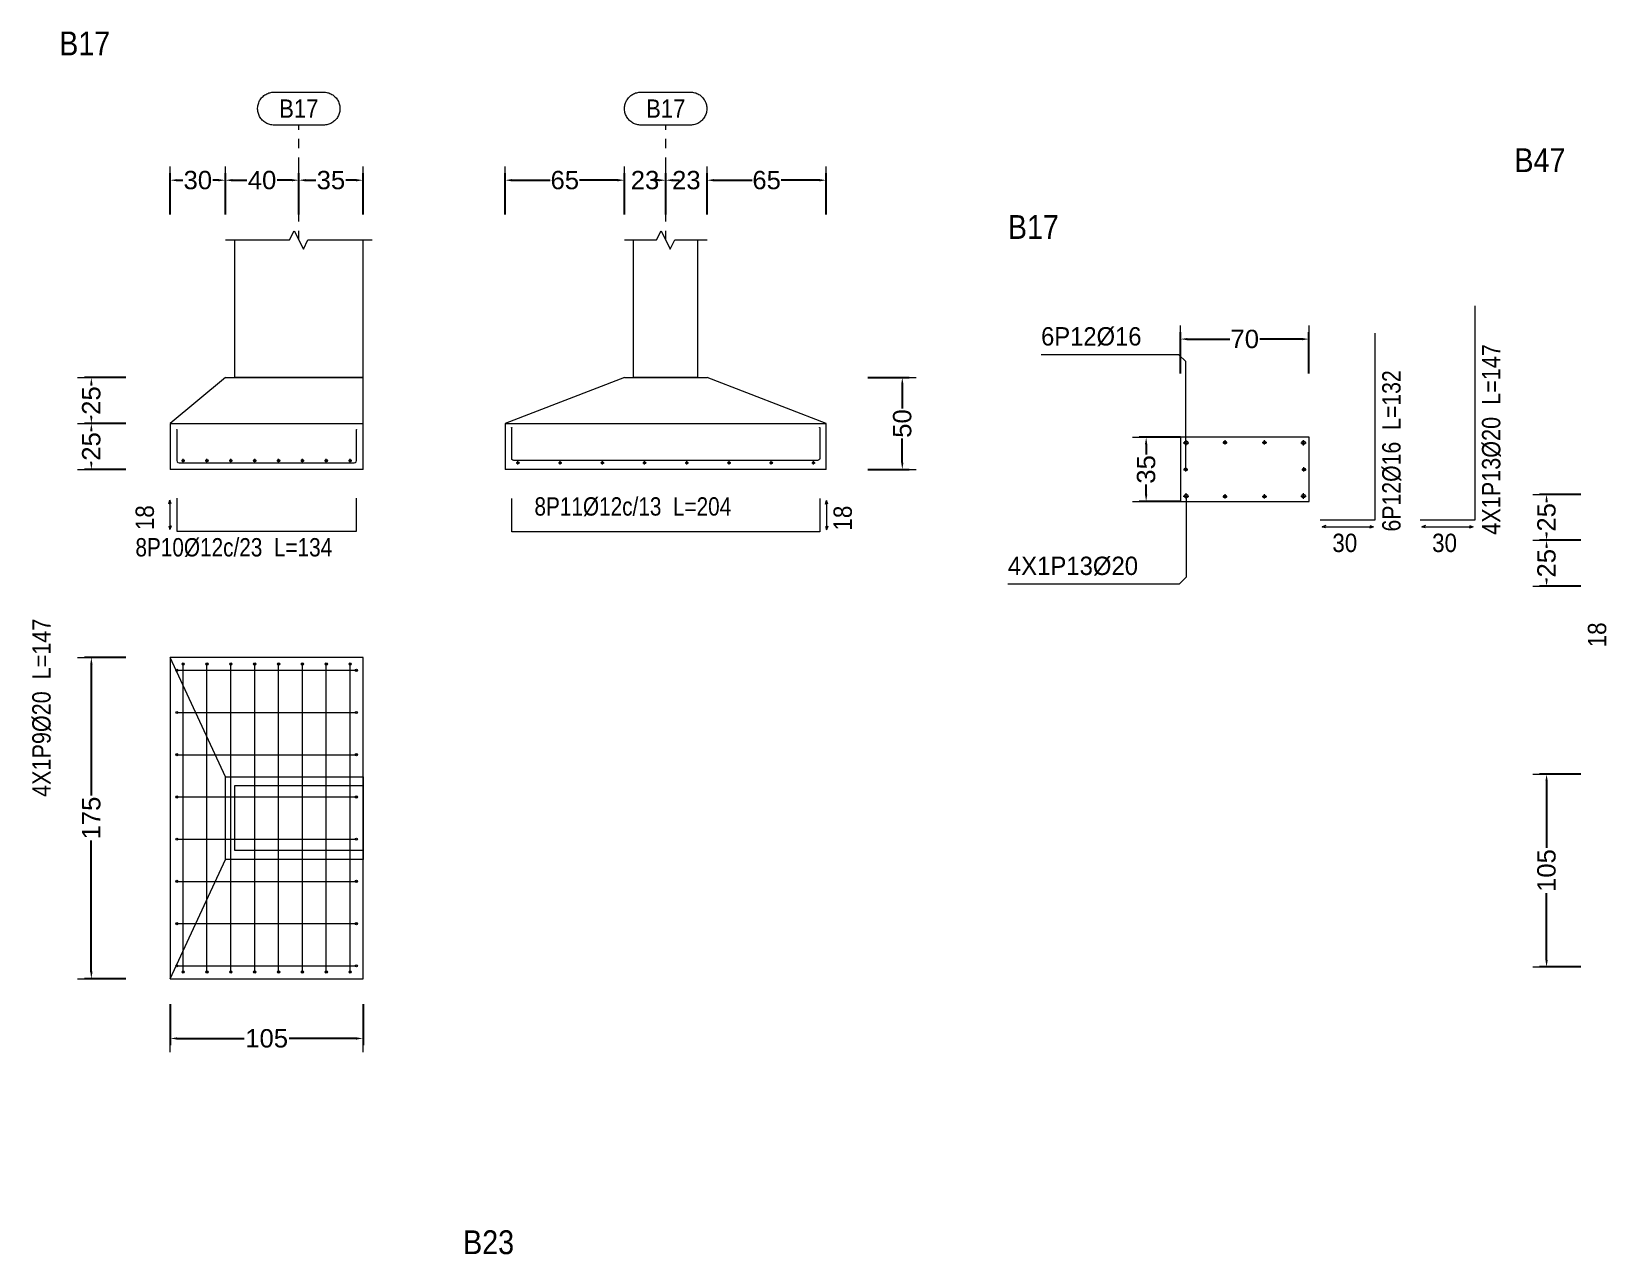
# Model space of a CAD drawing. Header units: millimetres. Extents: x 0 to 147, y 0 to 144.
# Drawn here: x 16.86 to 34.02, y 63.93 to 77.25 of the extents above; entities that cross this region are included whole.
import ezdxf
from ezdxf.enums import TextEntityAlignment as Align

# ---------------------------------------------------------------- set-up
doc = ezdxf.new("R2010")
doc.units = ezdxf.units.MM
doc.linetypes.add('CYPE_PUNTO', pattern=[0.075, 0, -0.075])
for name, color, linetype, lineweight in [('CIM_COTAS', 2, 'Continuous', 0), ('CIM_DIB_ARMADOS', 4, 'Continuous', 0), ('CIM_GEOMETRIA', 2, 'Continuous', 0), ('CIM_REFEREN', 2, 'Continuous', 0), ('CIM_TXT_ARMADOS', 3, 'Continuous', 0)]:
    doc.layers.add(name, color=color, linetype=linetype, lineweight=lineweight)
doc.styles.add('CYPETXT_0.3_romans', font='arial.ttf', dxfattribs={"height": 0.2})
doc.styles.add('CYPETXT_romans', font='arial.ttf', dxfattribs={"height": 0.2})
doc.dimstyles.new('cype_arrow', dxfattribs={"dimtxt": 0.18, "dimasz": 0.075, "dimexe": 0.075, "dimexo": 0.075, "dimgap": 0, "dimtad": 0, "dimdec": 4, "dimzin": 0, "dimdsep": 46, "dimtxsty": 'CYPETXT_0.3_romans', "dimcen": 0.09, "dimadec": 0, "dimazin": 0, "dimtfac": 1, "dimtdec": 4, "dimtofl": 0, "dimtmove": 2, "dimatfit": 3, "dimfxl": 1, "dimtolj": 1, "dimtzin": 0, "dimarcsym": 0})

# ---------------------------------------------------------------- blocks, each defined once
blk = doc.blocks.new('*D128')
at = {"layer": 'CIM_COTAS', "color": 0, "lineweight": -2, "transparency": 16777216}
for p, q in [((18.37, 75.254), (18.37, 75.704)), ((18.97, 75.254), (18.97, 75.704)), ((18.445, 75.629), (18.506, 75.629)), ((18.895, 75.629), (18.834, 75.629))]:
    blk.add_line(p, q, dxfattribs=at)
at = {"layer": 'CIM_COTAS', "color": 0, "transparency": 16777216}
for points in [[(18.445, 75.641), (18.445, 75.616), (18.37, 75.629)], [(18.895, 75.641), (18.895, 75.616), (18.97, 75.629)]]:
    blk.add_solid(points, dxfattribs=at)
at = {"layer": 'Defpoints', "color": 0, "transparency": 16777216}
for p in [(18.97, 75.629), (18.37, 75.179), (18.97, 75.179)]:
    blk.add_point(p, dxfattribs=at)
at = {"layer": 'CIM_COTAS', "color": 0, "transparency": 16777216, "insert": (18.67, 75.629), "char_height": 0.2, "attachment_point": 5, "style": 'CYPETXT_0.3_romans'}
blk.add_mtext('\\A1;30', dxfattribs=at)
blk = doc.blocks.new('*D129')
at = {"layer": 'CIM_COTAS', "color": 0, "lineweight": -2, "transparency": 16777216}
for p, q in [((18.97, 75.254), (18.97, 75.704)), ((19.77, 75.254), (19.77, 75.704)), ((19.045, 75.629), (19.205, 75.629)), ((19.695, 75.629), (19.535, 75.629))]:
    blk.add_line(p, q, dxfattribs=at)
at = {"layer": 'CIM_COTAS', "color": 0, "transparency": 16777216}
for points in [[(19.045, 75.641), (19.045, 75.616), (18.97, 75.629)], [(19.695, 75.641), (19.695, 75.616), (19.77, 75.629)]]:
    blk.add_solid(points, dxfattribs=at)
at = {"layer": 'Defpoints', "color": 0, "transparency": 16777216}
for p in [(19.77, 75.629), (18.97, 75.179), (19.77, 75.179)]:
    blk.add_point(p, dxfattribs=at)
at = {"layer": 'CIM_COTAS', "color": 0, "transparency": 16777216, "insert": (19.37, 75.629), "char_height": 0.2, "attachment_point": 5, "style": 'CYPETXT_0.3_romans'}
blk.add_mtext('\\A1;40', dxfattribs=at)
blk = doc.blocks.new('*D130')
at = {"layer": 'CIM_COTAS', "color": 0, "lineweight": -2, "transparency": 16777216}
for p, q in [((19.77, 75.254), (19.77, 75.704)), ((20.47, 75.254), (20.47, 75.704)), ((19.845, 75.629), (19.956, 75.629)), ((20.395, 75.629), (20.284, 75.629))]:
    blk.add_line(p, q, dxfattribs=at)
at = {"layer": 'CIM_COTAS', "color": 0, "transparency": 16777216}
for points in [[(19.845, 75.641), (19.845, 75.616), (19.77, 75.629)], [(20.395, 75.641), (20.395, 75.616), (20.47, 75.629)]]:
    blk.add_solid(points, dxfattribs=at)
at = {"layer": 'Defpoints', "color": 0, "transparency": 16777216}
for p in [(20.47, 75.629), (19.77, 75.179), (20.47, 75.179)]:
    blk.add_point(p, dxfattribs=at)
at = {"layer": 'CIM_COTAS', "color": 0, "transparency": 16777216, "insert": (20.12, 75.629), "char_height": 0.2, "attachment_point": 5, "style": 'CYPETXT_0.3_romans'}
blk.add_mtext('\\A1;35', dxfattribs=at)
blk = doc.blocks.new('*D131')
at = {"layer": 'CIM_COTAS', "color": 0, "lineweight": -2, "transparency": 16777216}
for p, q in [((17.886, 72.978), (17.436, 72.978)), ((17.51, 72.903), (17.51, 72.894)), ((17.886, 72.478), (17.436, 72.478)), ((17.51, 72.553), (17.51, 72.562))]:
    blk.add_line(p, q, dxfattribs=at)
at = {"layer": 'CIM_COTAS', "color": 0, "transparency": 16777216}
for points in [[(17.498, 72.903), (17.523, 72.903), (17.51, 72.978)], [(17.498, 72.553), (17.523, 72.553), (17.51, 72.478)]]:
    blk.add_solid(points, dxfattribs=at)
at = {"layer": 'Defpoints', "color": 0, "transparency": 16777216}
for p in [(17.51, 72.978), (17.96, 72.978), (17.96, 72.478)]:
    blk.add_point(p, dxfattribs=at)
at = {"layer": 'CIM_COTAS', "color": 0, "transparency": 16777216, "insert": (17.51, 72.728), "char_height": 0.2, "attachment_point": 5, "rotation": 90, "style": 'CYPETXT_0.3_romans'}
blk.add_mtext('\\A1;25', dxfattribs=at)
blk = doc.blocks.new('*D132')
at = {"layer": 'CIM_COTAS', "color": 0, "lineweight": -2, "transparency": 16777216}
for p, q in [((17.886, 73.478), (17.436, 73.478)), ((17.51, 73.403), (17.51, 73.394)), ((17.886, 72.978), (17.436, 72.978)), ((17.51, 73.053), (17.51, 73.062))]:
    blk.add_line(p, q, dxfattribs=at)
at = {"layer": 'CIM_COTAS', "color": 0, "transparency": 16777216}
for points in [[(17.498, 73.403), (17.523, 73.403), (17.51, 73.478)], [(17.498, 73.053), (17.523, 73.053), (17.51, 72.978)]]:
    blk.add_solid(points, dxfattribs=at)
at = {"layer": 'Defpoints', "color": 0, "transparency": 16777216}
for p in [(17.51, 73.478), (17.96, 73.478), (17.96, 72.978)]:
    blk.add_point(p, dxfattribs=at)
at = {"layer": 'CIM_COTAS', "color": 0, "transparency": 16777216, "insert": (17.51, 73.228), "char_height": 0.2, "attachment_point": 5, "rotation": 90, "style": 'CYPETXT_0.3_romans'}
blk.add_mtext('\\A1;25', dxfattribs=at)
blk = doc.blocks.new('*D133')
at = {"layer": 'CIM_COTAS', "color": 0, "lineweight": -2, "transparency": 16777216}
for p, q in [((22.017, 75.254), (22.017, 75.704)), ((23.317, 75.254), (23.317, 75.704)), ((22.093, 75.629), (22.508, 75.629)), ((23.242, 75.629), (22.827, 75.629))]:
    blk.add_line(p, q, dxfattribs=at)
at = {"layer": 'CIM_COTAS', "color": 0, "transparency": 16777216}
for points in [[(22.093, 75.641), (22.093, 75.616), (22.017, 75.629)], [(23.242, 75.641), (23.242, 75.616), (23.317, 75.629)]]:
    blk.add_solid(points, dxfattribs=at)
at = {"layer": 'Defpoints', "color": 0, "transparency": 16777216}
for p in [(23.317, 75.629), (22.017, 75.179), (23.317, 75.179)]:
    blk.add_point(p, dxfattribs=at)
at = {"layer": 'CIM_COTAS', "color": 0, "transparency": 16777216, "insert": (22.668, 75.629), "char_height": 0.2, "attachment_point": 5, "style": 'CYPETXT_0.3_romans'}
blk.add_mtext('\\A1;65', dxfattribs=at)
blk = doc.blocks.new('*D134')
at = {"layer": 'CIM_COTAS', "color": 0, "lineweight": -2, "transparency": 16777216}
for p, q in [((23.3175, 75.2538), (23.3175, 75.7038)), ((23.7675, 75.2538), (23.7675, 75.7038)), ((23.2425, 75.6288), (23.1675, 75.6288)), ((23.8425, 75.6288), (23.9175, 75.6288))]:
    blk.add_line(p, q, dxfattribs=at)
at = {"layer": 'CIM_COTAS', "color": 0, "transparency": 16777216}
for points in [[(23.2425, 75.6413), (23.2425, 75.6163), (23.3175, 75.6288)], [(23.8425, 75.6413), (23.8425, 75.6163), (23.7675, 75.6288)]]:
    blk.add_solid(points, dxfattribs=at)
at = {"layer": 'Defpoints', "color": 0, "transparency": 16777216}
for p in [(23.7675, 75.6288), (23.3175, 75.1788), (23.7675, 75.1788)]:
    blk.add_point(p, dxfattribs=at)
at = {"layer": 'CIM_COTAS', "color": 0, "transparency": 16777216, "insert": (23.5425, 75.6288), "char_height": 0.2, "attachment_point": 5, "style": 'CYPETXT_0.3_romans'}
blk.add_mtext('\\A1;23', dxfattribs=at)
blk = doc.blocks.new('*D135')
at = {"layer": 'CIM_COTAS', "color": 0, "lineweight": -2, "transparency": 16777216}
for p, q in [((23.7675, 75.2538), (23.7675, 75.7038)), ((24.2175, 75.2538), (24.2175, 75.7038)), ((23.6925, 75.6288), (23.6175, 75.6288)), ((24.2925, 75.6288), (24.3675, 75.6288))]:
    blk.add_line(p, q, dxfattribs=at)
at = {"layer": 'CIM_COTAS', "color": 0, "transparency": 16777216}
for points in [[(23.6925, 75.6413), (23.6925, 75.6163), (23.7675, 75.6288)], [(24.2925, 75.6413), (24.2925, 75.6163), (24.2175, 75.6288)]]:
    blk.add_solid(points, dxfattribs=at)
at = {"layer": 'Defpoints', "color": 0, "transparency": 16777216}
for p in [(24.2175, 75.6288), (23.7675, 75.1788), (24.2175, 75.1788)]:
    blk.add_point(p, dxfattribs=at)
at = {"layer": 'CIM_COTAS', "color": 0, "transparency": 16777216, "insert": (23.9925, 75.6288), "char_height": 0.2, "attachment_point": 5, "style": 'CYPETXT_0.3_romans'}
blk.add_mtext('\\A1;23', dxfattribs=at)
blk = doc.blocks.new('*D136')
at = {"layer": 'CIM_COTAS', "color": 0, "lineweight": -2, "transparency": 16777216}
for p, q in [((24.218, 75.254), (24.218, 75.704)), ((25.517, 75.254), (25.517, 75.704)), ((24.293, 75.629), (24.708, 75.629)), ((25.442, 75.629), (25.027, 75.629))]:
    blk.add_line(p, q, dxfattribs=at)
at = {"layer": 'CIM_COTAS', "color": 0, "transparency": 16777216}
for points in [[(24.293, 75.641), (24.293, 75.616), (24.218, 75.629)], [(25.442, 75.641), (25.442, 75.616), (25.517, 75.629)]]:
    blk.add_solid(points, dxfattribs=at)
at = {"layer": 'Defpoints', "color": 0, "transparency": 16777216}
for p in [(25.517, 75.629), (24.218, 75.179), (25.517, 75.179)]:
    blk.add_point(p, dxfattribs=at)
at = {"layer": 'CIM_COTAS', "color": 0, "transparency": 16777216, "insert": (24.867, 75.629), "char_height": 0.2, "attachment_point": 5, "style": 'CYPETXT_0.3_romans'}
blk.add_mtext('\\A1;65', dxfattribs=at)
blk = doc.blocks.new('*D137')
at = {"layer": 'CIM_COTAS', "color": 0, "lineweight": -2, "transparency": 16777216}
for p, q in [((25.971, 73.478), (26.421, 73.478)), ((26.345, 73.403), (26.345, 73.142)), ((26.345, 72.553), (26.345, 72.814)), ((25.971, 72.478), (26.421, 72.478))]:
    blk.add_line(p, q, dxfattribs=at)
at = {"layer": 'CIM_COTAS', "color": 0, "transparency": 16777216}
for points in [[(26.333, 73.403), (26.358, 73.403), (26.345, 73.478)], [(26.333, 72.553), (26.358, 72.553), (26.345, 72.478)]]:
    blk.add_solid(points, dxfattribs=at)
at = {"layer": 'Defpoints', "color": 0, "transparency": 16777216}
for p in [(25.895, 73.478), (26.345, 73.478), (25.895, 72.478)]:
    blk.add_point(p, dxfattribs=at)
at = {"layer": 'CIM_COTAS', "color": 0, "transparency": 16777216, "insert": (26.345, 72.978), "char_height": 0.2, "attachment_point": 5, "rotation": 90, "style": 'CYPETXT_0.3_romans'}
blk.add_mtext('\\A1;50', dxfattribs=at)
blk = doc.blocks.new('*D138')
at = {"layer": 'CIM_COTAS', "color": 0, "lineweight": -2, "transparency": 16777216}
for p, q in [((18.37, 66.654), (18.37, 66.204)), ((20.47, 66.654), (20.47, 66.204)), ((18.445, 66.279), (19.174, 66.279)), ((20.395, 66.279), (19.666, 66.279))]:
    blk.add_line(p, q, dxfattribs=at)
at = {"layer": 'CIM_COTAS', "color": 0, "transparency": 16777216}
for points in [[(18.445, 66.291), (18.445, 66.266), (18.37, 66.279)], [(20.395, 66.291), (20.395, 66.266), (20.47, 66.279)]]:
    blk.add_solid(points, dxfattribs=at)
at = {"layer": 'Defpoints', "color": 0, "transparency": 16777216}
for p in [(18.37, 66.729), (20.47, 66.729), (20.47, 66.279)]:
    blk.add_point(p, dxfattribs=at)
at = {"layer": 'CIM_COTAS', "color": 0, "transparency": 16777216, "insert": (19.42, 66.279), "char_height": 0.2, "attachment_point": 5, "style": 'CYPETXT_0.3_romans'}
blk.add_mtext('\\A1;105', dxfattribs=at)
blk = doc.blocks.new('*D139')
at = {"layer": 'CIM_COTAS', "color": 0, "lineweight": -2, "transparency": 16777216}
for p, q in [((17.886, 70.43), (17.436, 70.43)), ((17.51, 70.355), (17.51, 68.926)), ((17.51, 67.005), (17.51, 68.434)), ((17.886, 66.93), (17.436, 66.93))]:
    blk.add_line(p, q, dxfattribs=at)
at = {"layer": 'CIM_COTAS', "color": 0, "transparency": 16777216}
for points in [[(17.498, 70.355), (17.523, 70.355), (17.51, 70.43)], [(17.498, 67.005), (17.523, 67.005), (17.51, 66.93)]]:
    blk.add_solid(points, dxfattribs=at)
at = {"layer": 'Defpoints', "color": 0, "transparency": 16777216}
for p in [(17.51, 70.43), (17.96, 70.43), (17.96, 66.93)]:
    blk.add_point(p, dxfattribs=at)
at = {"layer": 'CIM_COTAS', "color": 0, "transparency": 16777216, "insert": (17.51, 68.68), "char_height": 0.2, "attachment_point": 5, "rotation": 90, "style": 'CYPETXT_0.3_romans'}
blk.add_mtext('\\A1;175', dxfattribs=at)
blk = doc.blocks.new('*D140')
at = {"layer": 'CIM_COTAS', "color": 0, "lineweight": -2, "transparency": 16777216}
for p, q in [((29.377, 73.523), (29.377, 73.973)), ((30.776, 73.523), (30.776, 73.973)), ((29.451, 73.898), (29.913, 73.898)), ((30.701, 73.898), (30.24, 73.898))]:
    blk.add_line(p, q, dxfattribs=at)
at = {"layer": 'CIM_COTAS', "color": 0, "transparency": 16777216}
for points in [[(29.451, 73.91), (29.451, 73.885), (29.377, 73.898)], [(30.701, 73.91), (30.701, 73.885), (30.776, 73.898)]]:
    blk.add_solid(points, dxfattribs=at)
at = {"layer": 'Defpoints', "color": 0, "transparency": 16777216}
for p in [(30.776, 73.898), (29.377, 73.448), (30.776, 73.448)]:
    blk.add_point(p, dxfattribs=at)
at = {"layer": 'CIM_COTAS', "color": 0, "transparency": 16777216, "insert": (30.076, 73.898), "char_height": 0.2, "attachment_point": 5, "style": 'CYPETXT_0.3_romans'}
blk.add_mtext('\\A1;70', dxfattribs=at)
blk = doc.blocks.new('*D141')
at = {"layer": 'CIM_COTAS', "color": 0, "lineweight": -2, "transparency": 16777216}
for p, q in [((29.377, 72.828), (28.927, 72.828)), ((29.002, 72.753), (29.002, 72.642)), ((29.002, 72.203), (29.002, 72.314)), ((29.377, 72.128), (28.927, 72.128))]:
    blk.add_line(p, q, dxfattribs=at)
at = {"layer": 'CIM_COTAS', "color": 0, "transparency": 16777216}
for points in [[(28.989, 72.753), (29.014, 72.753), (29.002, 72.828)], [(28.989, 72.203), (29.014, 72.203), (29.002, 72.128)]]:
    blk.add_solid(points, dxfattribs=at)
at = {"layer": 'Defpoints', "color": 0, "transparency": 16777216}
for p in [(29.002, 72.828), (29.452, 72.828), (29.452, 72.128)]:
    blk.add_point(p, dxfattribs=at)
at = {"layer": 'CIM_COTAS', "color": 0, "transparency": 16777216, "insert": (29.002, 72.478), "char_height": 0.2, "attachment_point": 5, "rotation": 90, "style": 'CYPETXT_0.3_romans'}
blk.add_mtext('\\A1;35', dxfattribs=at)
blk = doc.blocks.new('*D203')
at = {"layer": 'CIM_COTAS', "color": 0, "lineweight": -2, "transparency": 16777216}
for p, q in [((33.739, 71.706), (33.289, 71.706)), ((33.364, 71.631), (33.364, 71.622)), ((33.364, 71.281), (33.364, 71.29)), ((33.739, 71.206), (33.289, 71.206))]:
    blk.add_line(p, q, dxfattribs=at)
at = {"layer": 'CIM_COTAS', "color": 0, "transparency": 16777216}
for points in [[(33.352, 71.631), (33.377, 71.631), (33.364, 71.706)], [(33.352, 71.281), (33.377, 71.281), (33.364, 71.206)]]:
    blk.add_solid(points, dxfattribs=at)
at = {"layer": 'Defpoints', "color": 0, "transparency": 16777216}
for p in [(33.364, 71.706), (33.814, 71.706), (33.814, 71.206)]:
    blk.add_point(p, dxfattribs=at)
at = {"layer": 'CIM_COTAS', "color": 0, "transparency": 16777216, "insert": (33.364, 71.456), "char_height": 0.2, "attachment_point": 5, "rotation": 90, "style": 'CYPETXT_0.3_romans'}
blk.add_mtext('\\A1;25', dxfattribs=at)
blk = doc.blocks.new('*D204')
at = {"layer": 'CIM_COTAS', "color": 0, "lineweight": -2, "transparency": 16777216}
for p, q in [((33.739, 72.206), (33.289, 72.206)), ((33.364, 72.131), (33.364, 72.122)), ((33.364, 71.781), (33.364, 71.79)), ((33.739, 71.706), (33.289, 71.706))]:
    blk.add_line(p, q, dxfattribs=at)
at = {"layer": 'CIM_COTAS', "color": 0, "transparency": 16777216}
for points in [[(33.352, 72.131), (33.377, 72.131), (33.364, 72.206)], [(33.352, 71.781), (33.377, 71.781), (33.364, 71.706)]]:
    blk.add_solid(points, dxfattribs=at)
at = {"layer": 'Defpoints', "color": 0, "transparency": 16777216}
for p in [(33.364, 72.206), (33.814, 72.206), (33.814, 71.706)]:
    blk.add_point(p, dxfattribs=at)
at = {"layer": 'CIM_COTAS', "color": 0, "transparency": 16777216, "insert": (33.364, 71.956), "char_height": 0.2, "attachment_point": 5, "rotation": 90, "style": 'CYPETXT_0.3_romans'}
blk.add_mtext('\\A1;25', dxfattribs=at)
blk = doc.blocks.new('*D210')
at = {"layer": 'CIM_COTAS', "color": 0, "lineweight": -2, "transparency": 16777216}
for p, q in [((33.739, 69.158), (33.289, 69.158)), ((33.364, 69.083), (33.364, 68.354)), ((33.364, 67.133), (33.364, 67.862)), ((33.739, 67.058), (33.289, 67.058))]:
    blk.add_line(p, q, dxfattribs=at)
at = {"layer": 'CIM_COTAS', "color": 0, "transparency": 16777216}
for points in [[(33.352, 69.083), (33.377, 69.083), (33.364, 69.158)], [(33.352, 67.133), (33.377, 67.133), (33.364, 67.058)]]:
    blk.add_solid(points, dxfattribs=at)
at = {"layer": 'Defpoints', "color": 0, "transparency": 16777216}
for p in [(33.364, 69.158), (33.814, 69.158), (33.814, 67.058)]:
    blk.add_point(p, dxfattribs=at)
at = {"layer": 'CIM_COTAS', "color": 0, "transparency": 16777216, "insert": (33.364, 68.108), "char_height": 0.2, "attachment_point": 5, "rotation": 90, "style": 'CYPETXT_0.3_romans'}
blk.add_mtext('\\A1;105', dxfattribs=at)

msp = doc.modelspace()

# ---------------------------------------------------------------- hatches: boundary and pattern name
at = {"layer": 'CIM_DIB_ARMADOS'}
h = msp.add_hatch(color=256, dxfattribs=at)
edge = h.paths.add_edge_path(flags=0)
edge.add_arc((22.0895, 72.9338), 0.0016, 0, 360)
h = msp.add_hatch(color=256, dxfattribs=at)
edge = h.paths.add_edge_path(flags=0)
edge.add_arc((25.4455, 72.9338), 0.0016, 0, 360)
h = msp.add_hatch(color=256, dxfattribs=at)
edge = h.paths.add_edge_path(flags=0)
edge.add_arc((18.442, 72.9098), 0.0016, 0, 360)
h = msp.add_hatch(color=256, dxfattribs=at)
edge = h.paths.add_edge_path(flags=0)
edge.add_arc((20.398, 72.9098), 0.0016, 0, 360)
h = msp.add_hatch(color=256, dxfattribs=at)
edge = h.paths.add_edge_path(flags=0)
edge.add_arc((18.51, 70.3578), 0.0016, 0, 360)
h = msp.add_hatch(color=256, dxfattribs=at)
edge = h.paths.add_edge_path(flags=0)
edge.add_arc((18.77, 70.3578), 0.0016, 0, 360)
h = msp.add_hatch(color=256, dxfattribs=at)
edge = h.paths.add_edge_path(flags=0)
edge.add_arc((19.03, 70.3578), 0.0016, 0, 360)
h = msp.add_hatch(color=256, dxfattribs=at)
edge = h.paths.add_edge_path(flags=0)
edge.add_arc((19.29, 70.3578), 0.0016, 0, 360)
h = msp.add_hatch(color=256, dxfattribs=at)
edge = h.paths.add_edge_path(flags=0)
edge.add_arc((19.55, 70.3578), 0.0016, 0, 360)
h = msp.add_hatch(color=256, dxfattribs=at)
edge = h.paths.add_edge_path(flags=0)
edge.add_arc((19.81, 70.3578), 0.0016, 0, 360)
h = msp.add_hatch(color=256, dxfattribs=at)
edge = h.paths.add_edge_path(flags=0)
edge.add_arc((20.07, 70.3578), 0.0016, 0, 360)
h = msp.add_hatch(color=256, dxfattribs=at)
edge = h.paths.add_edge_path(flags=0)
edge.add_arc((20.33, 70.3578), 0.0016, 0, 360)
h = msp.add_hatch(color=256, dxfattribs=at)
edge = h.paths.add_edge_path(flags=0)
edge.add_arc((18.442, 70.2898), 0.0016, 0, 360)
h = msp.add_hatch(color=256, dxfattribs=at)
edge = h.paths.add_edge_path(flags=0)
edge.add_arc((20.398, 70.2898), 0.0016, 0, 360)
h = msp.add_hatch(color=256, dxfattribs=at)
edge = h.paths.add_edge_path(flags=0)
edge.add_arc((18.442, 69.8298), 0.0016, 0, 360)
h = msp.add_hatch(color=256, dxfattribs=at)
edge = h.paths.add_edge_path(flags=0)
edge.add_arc((20.398, 69.8298), 0.0016, 0, 360)
h = msp.add_hatch(color=256, dxfattribs=at)
edge = h.paths.add_edge_path(flags=0)
edge.add_arc((18.442, 69.3698), 0.0016, 0, 360)
h = msp.add_hatch(color=256, dxfattribs=at)
edge = h.paths.add_edge_path(flags=0)
edge.add_arc((20.398, 69.3698), 0.0016, 0, 360)
h = msp.add_hatch(color=256, dxfattribs=at)
edge = h.paths.add_edge_path(flags=0)
edge.add_arc((18.442, 68.9098), 0.0016, 0, 360)
h = msp.add_hatch(color=256, dxfattribs=at)
edge = h.paths.add_edge_path(flags=0)
edge.add_arc((20.398, 68.9098), 0.0016, 0, 360)
h = msp.add_hatch(color=256, dxfattribs=at)
edge = h.paths.add_edge_path(flags=0)
edge.add_arc((18.442, 68.4498), 0.0016, 0, 360)
h = msp.add_hatch(color=256, dxfattribs=at)
edge = h.paths.add_edge_path(flags=0)
edge.add_arc((20.398, 68.4498), 0.0016, 0, 360)
h = msp.add_hatch(color=256, dxfattribs=at)
edge = h.paths.add_edge_path(flags=0)
edge.add_arc((18.442, 67.9898), 0.0016, 0, 360)
h = msp.add_hatch(color=256, dxfattribs=at)
edge = h.paths.add_edge_path(flags=0)
edge.add_arc((20.398, 67.9898), 0.0016, 0, 360)
h = msp.add_hatch(color=256, dxfattribs=at)
edge = h.paths.add_edge_path(flags=0)
edge.add_arc((18.442, 67.5298), 0.0016, 0, 360)
h = msp.add_hatch(color=256, dxfattribs=at)
edge = h.paths.add_edge_path(flags=0)
edge.add_arc((20.398, 67.5298), 0.0016, 0, 360)
h = msp.add_hatch(color=256, dxfattribs=at)
edge = h.paths.add_edge_path(flags=0)
edge.add_arc((18.442, 67.0698), 0.0016, 0, 360)
h = msp.add_hatch(color=256, dxfattribs=at)
edge = h.paths.add_edge_path(flags=0)
edge.add_arc((18.51, 67.0018), 0.0016, 0, 360)
h = msp.add_hatch(color=256, dxfattribs=at)
edge = h.paths.add_edge_path(flags=0)
edge.add_arc((18.77, 67.0018), 0.0016, 0, 360)
h = msp.add_hatch(color=256, dxfattribs=at)
edge = h.paths.add_edge_path(flags=0)
edge.add_arc((19.03, 67.0018), 0.0016, 0, 360)
h = msp.add_hatch(color=256, dxfattribs=at)
edge = h.paths.add_edge_path(flags=0)
edge.add_arc((19.29, 67.0018), 0.0016, 0, 360)
h = msp.add_hatch(color=256, dxfattribs=at)
edge = h.paths.add_edge_path(flags=0)
edge.add_arc((19.55, 67.0018), 0.0016, 0, 360)
h = msp.add_hatch(color=256, dxfattribs=at)
edge = h.paths.add_edge_path(flags=0)
edge.add_arc((19.81, 67.0018), 0.0016, 0, 360)
h = msp.add_hatch(color=256, dxfattribs=at)
edge = h.paths.add_edge_path(flags=0)
edge.add_arc((20.07, 67.0018), 0.0016, 0, 360)
h = msp.add_hatch(color=256, dxfattribs=at)
edge = h.paths.add_edge_path(flags=0)
edge.add_arc((20.33, 67.0018), 0.0016, 0, 360)
h = msp.add_hatch(color=256, dxfattribs=at)
edge = h.paths.add_edge_path(flags=0)
edge.add_arc((20.398, 67.0698), 0.0016, 0, 360)

# ---------------------------------------------------------------- linework, layer by layer
at = {"layer": 'CIM_COTAS', "linetype": 'CYPE_PUNTO'}
for p, q in [((19.77, 74.9778), (19.77, 76.2288)), ((23.7675, 74.9778), (23.7675, 76.2288))]:
    msp.add_line(p, q, dxfattribs=at)
at = {"layer": 'CIM_COTAS'}
for p, q in [((18.37, 75.4788), (18.37, 75.7788)), ((18.97, 75.4788), (18.97, 75.7788)), ((18.97, 75.4788), (18.97, 75.7788)), ((19.77, 75.4788), (19.77, 75.7788)), ((19.77, 75.4788), (19.77, 75.7788)), ((20.47, 75.4788), (20.47, 75.7788)), ((22.0175, 75.4788), (22.0175, 75.7788)), ((23.3175, 75.4788), (23.3175, 75.7788)), ((23.3175, 75.4788), (23.3175, 75.7788)), ((23.7675, 75.4788), (23.7675, 75.7788)), ((23.7675, 75.4788), (23.7675, 75.7788)), ((24.2175, 75.4788), (24.2175, 75.7788)), ((24.2175, 75.4788), (24.2175, 75.7788)), ((25.5175, 75.4788), (25.5175, 75.7788)), ((29.3765, 73.74755), (29.3765, 74.04755)), ((30.7765, 73.74755), (30.7765, 74.04755)), ((17.3605, 73.4778), (17.6605, 73.4778)), ((26.1955, 73.4778), (26.4955, 73.4778)), ((17.3605, 72.9778), (17.6605, 72.9778)), ((17.3605, 72.9778), (17.6605, 72.9778)), ((28.85175, 72.8278), (29.15175, 72.8278)), ((17.3605, 72.4778), (17.6605, 72.4778)), ((26.1955, 72.4778), (26.4955, 72.4778)), ((28.85175, 72.1278), (29.15175, 72.1278)), ((33.2144, 72.20601), (33.5144, 72.20601)), ((33.2144, 71.70601), (33.5144, 71.70601)), ((33.2144, 71.70601), (33.5144, 71.70601)), ((33.2144, 71.20601), (33.5144, 71.20601)), ((17.3605, 70.4298), (17.6605, 70.4298)), ((33.2144, 69.15801), (33.5144, 69.15801)), ((17.3605, 66.9298), (17.6605, 66.9298)), ((33.2144, 67.05801), (33.5144, 67.05801)), ((18.37, 66.1288), (18.37, 66.4288)), ((20.47, 66.1288), (20.47, 66.4288))]:
    msp.add_line(p, q, dxfattribs=at)
for points in [[(20.0385, 76.5888), (20.05052, 76.5884), (20.06249, 76.58719), (20.07435, 76.58519), (20.08606, 76.5824), (20.09754, 76.57884), (20.10877, 76.57452), (20.11968, 76.56945), (20.13023, 76.56367), (20.14037, 76.5572), (20.15005, 76.55006), (20.15924, 76.5423), (20.16789, 76.53393), (20.17596, 76.52501), (20.18341, 76.51557), (20.19022, 76.50565), (20.19635, 76.4953), (20.20178, 76.48457), (20.20647, 76.47349), (20.21042, 76.46213), (20.2136, 76.45053), (20.21599, 76.43874), (20.2176, 76.42682), (20.2184, 76.41481), (20.2184, 76.40279), (20.2176, 76.39078), (20.21599, 76.37886), (20.2136, 76.36707), (20.21042, 76.35547), (20.20647, 76.34411), (20.20178, 76.33303), (20.19635, 76.3223), (20.19022, 76.31195), (20.18341, 76.30203), (20.17596, 76.29259), (20.16789, 76.28367), (20.15924, 76.2753), (20.15005, 76.26754), (20.14037, 76.2604), (20.13023, 76.25393), (20.11968, 76.24815), (20.10877, 76.24308), (20.09754, 76.23876), (20.08606, 76.2352), (20.07435, 76.23241), (20.06249, 76.23041), (20.05052, 76.2292), (20.0385, 76.2288), (19.5015, 76.2288), (19.48948, 76.2292), (19.47751, 76.23041), (19.46565, 76.23241), (19.45394, 76.2352), (19.44246, 76.23876), (19.43123, 76.24308), (19.42032, 76.24815), (19.40977, 76.25393), (19.39963, 76.2604), (19.38995, 76.26754), (19.38076, 76.2753), (19.37211, 76.28367), (19.36404, 76.29259), (19.35659, 76.30203), (19.34978, 76.31195), (19.34365, 76.3223), (19.33822, 76.33303), (19.33353, 76.34411), (19.32958, 76.35547), (19.3264, 76.36707), (19.32401, 76.37886), (19.3224, 76.39078), (19.3216, 76.40279), (19.3216, 76.41481), (19.3224, 76.42682), (19.32401, 76.43874), (19.3264, 76.45053), (19.32958, 76.46213), (19.33353, 76.47349), (19.33822, 76.48457), (19.34365, 76.4953), (19.34978, 76.50565), (19.35659, 76.51557), (19.36404, 76.52501), (19.37211, 76.53393), (19.38076, 76.5423), (19.38995, 76.55006), (19.39963, 76.5572), (19.40977, 76.56367), (19.42032, 76.56945), (19.43123, 76.57452), (19.44246, 76.57884), (19.45394, 76.5824), (19.46565, 76.58519), (19.47751, 76.58719), (19.48948, 76.5884), (19.5015, 76.5888), (20.0385, 76.5888)], [(24.036, 76.5888), (24.04802, 76.5884), (24.05999, 76.58719), (24.07185, 76.58519), (24.08356, 76.5824), (24.09504, 76.57884), (24.10627, 76.57452), (24.11718, 76.56945), (24.12773, 76.56367), (24.13787, 76.5572), (24.14755, 76.55006), (24.15674, 76.5423), (24.16539, 76.53393), (24.17346, 76.52501), (24.18091, 76.51557), (24.18772, 76.50565), (24.19385, 76.4953), (24.19928, 76.48457), (24.20397, 76.47349), (24.20792, 76.46213), (24.2111, 76.45053), (24.21349, 76.43874), (24.2151, 76.42682), (24.2159, 76.41481), (24.2159, 76.40279), (24.2151, 76.39078), (24.21349, 76.37886), (24.2111, 76.36707), (24.20792, 76.35547), (24.20397, 76.34411), (24.19928, 76.33303), (24.19385, 76.3223), (24.18772, 76.31195), (24.18091, 76.30203), (24.17346, 76.29259), (24.16539, 76.28367), (24.15674, 76.2753), (24.14755, 76.26754), (24.13787, 76.2604), (24.12773, 76.25393), (24.11718, 76.24815), (24.10627, 76.24308), (24.09504, 76.23876), (24.08356, 76.2352), (24.07185, 76.23241), (24.05999, 76.23041), (24.04802, 76.2292), (24.036, 76.2288), (23.499, 76.2288), (23.48698, 76.2292), (23.47501, 76.23041), (23.46315, 76.23241), (23.45144, 76.2352), (23.43996, 76.23876), (23.42873, 76.24308), (23.41782, 76.24815), (23.40727, 76.25393), (23.39713, 76.2604), (23.38745, 76.26754), (23.37826, 76.2753), (23.36961, 76.28367), (23.36154, 76.29259), (23.35409, 76.30203), (23.34728, 76.31195), (23.34115, 76.3223), (23.33572, 76.33303), (23.33103, 76.34411), (23.32708, 76.35547), (23.3239, 76.36707), (23.32151, 76.37886), (23.3199, 76.39078), (23.3191, 76.40279), (23.3191, 76.41481), (23.3199, 76.42682), (23.32151, 76.43874), (23.3239, 76.45053), (23.32708, 76.46213), (23.33103, 76.47349), (23.33572, 76.48457), (23.34115, 76.4953), (23.34728, 76.50565), (23.35409, 76.51557), (23.36154, 76.52501), (23.36961, 76.53393), (23.37826, 76.5423), (23.38745, 76.55006), (23.39713, 76.5572), (23.40727, 76.56367), (23.41782, 76.56945), (23.42873, 76.57452), (23.43996, 76.57884), (23.45144, 76.5824), (23.46315, 76.58519), (23.47501, 76.58719), (23.48698, 76.5884), (23.499, 76.5888), (24.036, 76.5888)]]:
    msp.add_lwpolyline(points, close=True, dxfattribs=at)
at = {"layer": 'CIM_DIB_ARMADOS'}
for p, q in [((29.4065, 72.7678), (29.4665, 72.7678)), ((29.4065, 72.7678), (29.4665, 72.7678)), ((29.4365, 72.7378), (29.4365, 72.7978)), ((29.4365, 72.7378), (29.4365, 72.7978)), ((29.83783, 72.7718), (29.88583, 72.7718)), ((29.83783, 72.7718), (29.88583, 72.7718)), ((29.86183, 72.7478), (29.86183, 72.7958)), ((29.86183, 72.7478), (29.86183, 72.7958)), ((30.26717, 72.7718), (30.31517, 72.7718)), ((30.26717, 72.7718), (30.31517, 72.7718)), ((30.29117, 72.7478), (30.29117, 72.7958)), ((30.29117, 72.7478), (30.29117, 72.7958)), ((30.6865, 72.7678), (30.7465, 72.7678)), ((30.6865, 72.7678), (30.7465, 72.7678)), ((30.7165, 72.7378), (30.7165, 72.7978)), ((30.7165, 72.7378), (30.7165, 72.7978)), ((18.51, 72.5558), (18.51, 72.5918)), ((18.77, 72.5558), (18.77, 72.5918)), ((19.03, 72.5558), (19.03, 72.5918)), ((19.29, 72.5558), (19.29, 72.5918)), ((19.55, 72.5558), (19.55, 72.5918)), ((19.81, 72.5558), (19.81, 72.5918)), ((20.07, 72.5558), (20.07, 72.5918)), ((20.33, 72.5558), (20.33, 72.5918)), ((18.492, 72.5738), (18.528, 72.5738)), ((18.752, 72.5738), (18.788, 72.5738)), ((19.012, 72.5738), (19.048, 72.5738)), ((19.272, 72.5738), (19.308, 72.5738)), ((19.532, 72.5738), (19.568, 72.5738)), ((19.792, 72.5738), (19.828, 72.5738)), ((20.052, 72.5738), (20.088, 72.5738)), ((20.312, 72.5738), (20.348, 72.5738)), ((22.1395, 72.5498), (22.1755, 72.5498)), ((22.1575, 72.5318), (22.1575, 72.5678)), ((22.5995, 72.5498), (22.6355, 72.5498)), ((22.6175, 72.5318), (22.6175, 72.5678)), ((23.0595, 72.5498), (23.0955, 72.5498)), ((23.0775, 72.5318), (23.0775, 72.5678)), ((23.5195, 72.5498), (23.5555, 72.5498)), ((23.5375, 72.5318), (23.5375, 72.5678)), ((23.9795, 72.5498), (24.0155, 72.5498)), ((23.9975, 72.5318), (23.9975, 72.5678)), ((24.4395, 72.5498), (24.4755, 72.5498)), ((24.4575, 72.5318), (24.4575, 72.5678)), ((24.8995, 72.5498), (24.9355, 72.5498)), ((24.9175, 72.5318), (24.9175, 72.5678)), ((25.3595, 72.5498), (25.3955, 72.5498)), ((25.3775, 72.5318), (25.3775, 72.5678)), ((29.4085, 72.4778), (29.4565, 72.4778)), ((29.4085, 72.4778), (29.4565, 72.4778)), ((29.4325, 72.4538), (29.4325, 72.5018)), ((29.4325, 72.4538), (29.4325, 72.5018)), ((30.6965, 72.4778), (30.7445, 72.4778)), ((30.6965, 72.4778), (30.7445, 72.4778)), ((30.7205, 72.4538), (30.7205, 72.5018)), ((30.7205, 72.4538), (30.7205, 72.5018)), ((29.4065, 72.1878), (29.4665, 72.1878)), ((29.4065, 72.1878), (29.4665, 72.1878)), ((29.4365, 72.1578), (29.4365, 72.2178)), ((29.4365, 72.1578), (29.4365, 72.2178)), ((29.83783, 72.1838), (29.88583, 72.1838)), ((29.83783, 72.1838), (29.88583, 72.1838)), ((29.86183, 72.1598), (29.86183, 72.2078)), ((29.86183, 72.1598), (29.86183, 72.2078)), ((30.26717, 72.1838), (30.31517, 72.1838)), ((30.26717, 72.1838), (30.31517, 72.1838)), ((30.29117, 72.1598), (30.29117, 72.2078)), ((30.29117, 72.1598), (30.29117, 72.2078)), ((30.6865, 72.1878), (30.7465, 72.1878)), ((30.6865, 72.1878), (30.7465, 72.1878)), ((30.7165, 72.1578), (30.7165, 72.2178)), ((30.7165, 72.1578), (30.7165, 72.2178))]:
    msp.add_line(p, q, dxfattribs=at)
for points in [[(31.9855, 71.9278), (32.5855, 71.9278), (32.5855, 74.2598)], [(30.8985, 71.9278), (31.4985, 71.9278), (31.4985, 73.9638)], [(25.4455, 72.9338), (25.4455, 72.5978), (25.44228, 72.5858), (25.4335, 72.57702), (25.4215, 72.5738), (22.1135, 72.5738), (22.1015, 72.57702), (22.09272, 72.5858), (22.0895, 72.5978), (22.0895, 72.9338)], [(18.442, 72.9098), (18.442, 72.5738), (18.44522, 72.5618), (18.454, 72.55302), (18.466, 72.5498), (20.374, 72.5498), (20.386, 72.55302), (20.39478, 72.5618), (20.398, 72.5738), (20.398, 72.9098)], [(18.442, 72.1648), (18.442, 71.8048), (20.398, 71.8048), (20.398, 72.1648)], [(25.4455, 72.1598), (25.4455, 71.7998), (22.0895, 71.7998), (22.0895, 72.1598)], [(18.51, 67.0018), (18.51, 67.00502), (18.51, 67.0138), (18.51, 67.0258), (18.51, 70.3338), (18.51, 70.3458), (18.51, 70.35458), (18.51, 70.3578)], [(18.77, 67.0018), (18.77, 67.00502), (18.77, 67.0138), (18.77, 67.0258), (18.77, 70.3338), (18.77, 70.3458), (18.77, 70.35458), (18.77, 70.3578)], [(19.03, 67.0018), (19.03, 67.00502), (19.03, 67.0138), (19.03, 67.0258), (19.03, 70.3338), (19.03, 70.3458), (19.03, 70.35458), (19.03, 70.3578)], [(19.29, 67.0018), (19.29, 67.00502), (19.29, 67.0138), (19.29, 67.0258), (19.29, 70.3338), (19.29, 70.3458), (19.29, 70.35458), (19.29, 70.3578)], [(19.55, 67.0018), (19.55, 67.00502), (19.55, 67.0138), (19.55, 67.0258), (19.55, 70.3338), (19.55, 70.3458), (19.55, 70.35458), (19.55, 70.3578)], [(19.81, 67.0018), (19.81, 67.00502), (19.81, 67.0138), (19.81, 67.0258), (19.81, 70.3338), (19.81, 70.3458), (19.81, 70.35458), (19.81, 70.3578)], [(20.07, 67.0018), (20.07, 67.00502), (20.07, 67.0138), (20.07, 67.0258), (20.07, 70.3338), (20.07, 70.3458), (20.07, 70.35458), (20.07, 70.3578)], [(20.33, 67.0018), (20.33, 67.00502), (20.33, 67.0138), (20.33, 67.0258), (20.33, 70.3338), (20.33, 70.3458), (20.33, 70.35458), (20.33, 70.3578)], [(18.442, 70.2898), (18.44522, 70.2898), (18.454, 70.2898), (18.466, 70.2898), (20.374, 70.2898), (20.386, 70.2898), (20.39478, 70.2898), (20.398, 70.2898)], [(18.442, 69.8298), (18.44522, 69.8298), (18.454, 69.8298), (18.466, 69.8298), (20.374, 69.8298), (20.386, 69.8298), (20.39478, 69.8298), (20.398, 69.8298)], [(18.442, 69.3698), (18.44522, 69.3698), (18.454, 69.3698), (18.466, 69.3698), (20.374, 69.3698), (20.386, 69.3698), (20.39478, 69.3698), (20.398, 69.3698)], [(18.442, 68.9098), (18.44522, 68.9098), (18.454, 68.9098), (18.466, 68.9098), (20.374, 68.9098), (20.386, 68.9098), (20.39478, 68.9098), (20.398, 68.9098)], [(18.442, 68.4498), (18.44522, 68.4498), (18.454, 68.4498), (18.466, 68.4498), (20.374, 68.4498), (20.386, 68.4498), (20.39478, 68.4498), (20.398, 68.4498)], [(18.442, 67.9898), (18.44522, 67.9898), (18.454, 67.9898), (18.466, 67.9898), (20.374, 67.9898), (20.386, 67.9898), (20.39478, 67.9898), (20.398, 67.9898)], [(18.442, 67.5298), (18.44522, 67.5298), (18.454, 67.5298), (18.466, 67.5298), (20.374, 67.5298), (20.386, 67.5298), (20.39478, 67.5298), (20.398, 67.5298)], [(18.442, 67.0698), (18.44522, 67.0698), (18.454, 67.0698), (18.466, 67.0698), (20.374, 67.0698), (20.386, 67.0698), (20.39478, 67.0698), (20.398, 67.0698)]]:
    msp.add_lwpolyline(points, dxfattribs=at)
for centre, radius in [((22.0895, 72.9338), 0.0016), ((25.4455, 72.9338), 0.0016), ((18.442, 72.9098), 0.0016), ((20.398, 72.9098), 0.0016), ((29.4365, 72.7678), 0.02), ((29.4365, 72.7678), 0.02), ((29.86183, 72.7718), 0.016), ((29.86183, 72.7718), 0.016), ((30.29117, 72.7718), 0.016), ((30.29117, 72.7718), 0.016), ((30.7165, 72.7678), 0.02), ((30.7165, 72.7678), 0.02), ((18.51, 72.5738), 0.012), ((18.77, 72.5738), 0.012), ((19.03, 72.5738), 0.012), ((19.29, 72.5738), 0.012), ((19.55, 72.5738), 0.012), ((19.81, 72.5738), 0.012), ((20.07, 72.5738), 0.012), ((20.33, 72.5738), 0.012), ((22.1575, 72.5498), 0.012), ((22.6175, 72.5498), 0.012), ((23.0775, 72.5498), 0.012), ((23.5375, 72.5498), 0.012), ((23.9975, 72.5498), 0.012), ((24.4575, 72.5498), 0.012), ((24.9175, 72.5498), 0.012), ((25.3775, 72.5498), 0.012), ((29.4325, 72.4778), 0.016), ((29.4325, 72.4778), 0.016), ((30.7205, 72.4778), 0.016), ((30.7205, 72.4778), 0.016), ((29.4365, 72.1878), 0.02), ((29.4365, 72.1878), 0.02), ((29.86183, 72.1838), 0.016), ((29.86183, 72.1838), 0.016), ((30.29117, 72.1838), 0.016), ((30.29117, 72.1838), 0.016), ((30.7165, 72.1878), 0.02), ((30.7165, 72.1878), 0.02), ((18.51, 70.3578), 0.012), ((18.51, 70.3578), 0.0016), ((18.77, 70.3578), 0.012), ((18.77, 70.3578), 0.0016), ((19.03, 70.3578), 0.012), ((19.03, 70.3578), 0.0016), ((19.29, 70.3578), 0.012), ((19.29, 70.3578), 0.0016), ((19.55, 70.3578), 0.012), ((19.55, 70.3578), 0.0016), ((19.81, 70.3578), 0.012), ((19.81, 70.3578), 0.0016), ((20.07, 70.3578), 0.012), ((20.07, 70.3578), 0.0016), ((20.33, 70.3578), 0.012), ((20.33, 70.3578), 0.0016), ((18.442, 70.2898), 0.012), ((18.442, 70.2898), 0.0016), ((20.398, 70.2898), 0.012), ((20.398, 70.2898), 0.0016), ((18.442, 69.8298), 0.012), ((20.398, 69.8298), 0.012), ((18.442, 69.8298), 0.0016), ((20.398, 69.8298), 0.0016), ((18.442, 69.3698), 0.012), ((18.442, 69.3698), 0.0016), ((20.398, 69.3698), 0.012), ((20.398, 69.3698), 0.0016), ((18.442, 68.9098), 0.012), ((18.442, 68.9098), 0.0016), ((20.398, 68.9098), 0.012), ((20.398, 68.9098), 0.0016), ((18.442, 68.4498), 0.012), ((18.442, 68.4498), 0.0016), ((20.398, 68.4498), 0.012), ((20.398, 68.4498), 0.0016), ((18.442, 67.9898), 0.012), ((18.442, 67.9898), 0.0016), ((20.398, 67.9898), 0.012), ((20.398, 67.9898), 0.0016), ((18.442, 67.5298), 0.012), ((18.442, 67.5298), 0.0016), ((20.398, 67.5298), 0.012), ((20.398, 67.5298), 0.0016), ((18.442, 67.0698), 0.012), ((18.442, 67.0698), 0.0016), ((18.51, 67.0018), 0.012), ((18.51, 67.0018), 0.0016), ((18.77, 67.0018), 0.012), ((18.77, 67.0018), 0.0016), ((19.03, 67.0018), 0.012), ((19.03, 67.0018), 0.0016), ((19.29, 67.0018), 0.012), ((19.29, 67.0018), 0.0016), ((19.55, 67.0018), 0.012), ((19.55, 67.0018), 0.0016), ((19.81, 67.0018), 0.012), ((19.81, 67.0018), 0.0016), ((20.07, 67.0018), 0.012), ((20.07, 67.0018), 0.0016), ((20.33, 67.0018), 0.012), ((20.33, 67.0018), 0.0016), ((20.398, 67.0698), 0.012), ((20.398, 67.0698), 0.0016)]:
    msp.add_circle(centre, radius, dxfattribs=at)
at = {"layer": 'CIM_GEOMETRIA'}
for p, q in [((19.07, 74.9778), (19.07, 73.4778)), ((20.47, 73.4778), (20.47, 74.9778)), ((23.4175, 73.4778), (23.4175, 74.9778)), ((24.1175, 73.4778), (24.1175, 74.9778)), ((18.97, 73.4778), (18.37, 72.9778)), ((18.97, 73.4778), (20.47, 73.4778)), ((23.3175, 73.4778), (22.0175, 72.9778)), ((23.3175, 73.4778), (24.2175, 73.4778)), ((24.1175, 73.4778), (23.4175, 73.4778)), ((25.5175, 72.9778), (24.2175, 73.4778)), ((18.37, 72.9778), (20.47, 72.9778)), ((18.37, 72.9778), (18.37, 72.4778)), ((20.47, 72.4778), (20.47, 72.9778)), ((22.0175, 72.9778), (25.5175, 72.9778)), ((22.0175, 72.9778), (22.0175, 72.4778)), ((25.5175, 72.4778), (25.5175, 72.9778)), ((20.47, 72.4778), (18.37, 72.4778)), ((25.5175, 72.4778), (22.0175, 72.4778)), ((18.97, 69.1298), (18.37, 70.4298)), ((20.47, 69.1298), (20.47, 70.4298)), ((18.37, 66.9298), (18.97, 68.2298)), ((20.47, 66.9298), (20.47, 68.2298))]:
    msp.add_line(p, q, dxfattribs=at)
for points in [[(18.97, 74.9778), (19.67, 74.9778), (19.72, 75.0778), (19.82, 74.8778), (19.87, 74.9778), (20.57, 74.9778)], [(23.3175, 74.9778), (23.6675, 74.9778), (23.7175, 75.0778), (23.8175, 74.8778), (23.8675, 74.9778), (24.2175, 74.9778)], [(20.47, 72.9778), (20.47, 73.4778), (19.07, 73.4778)]]:
    msp.add_lwpolyline(points, dxfattribs=at)
for points in [[(29.3765, 72.1278), (30.7765, 72.1278), (30.7765, 72.8278), (29.3765, 72.8278), (29.3765, 72.1278)], [(18.37, 70.4298), (18.37, 66.9298), (20.47, 66.9298), (20.47, 70.4298), (18.37, 70.4298)], [(20.47, 69.1298), (20.47, 68.2298), (18.97, 68.2298), (18.97, 69.1298), (20.47, 69.1298)], [(19.07, 68.3298), (20.47, 68.3298), (20.47, 69.0298), (19.07, 69.0298), (19.07, 68.3298)]]:
    msp.add_lwpolyline(points, close=True, dxfattribs=at)
at = {"layer": 'CIM_TXT_ARMADOS'}
for p, q in [((29.4325, 72.4778), (29.4325, 73.4278)), ((18.3545, 72.1046), (18.367, 72.1446)), ((18.3795, 72.1046), (18.367, 72.1446)), ((18.367, 72.1446), (18.367, 71.825)), ((25.508, 72.0996), (25.5205, 72.1396)), ((25.533, 72.0996), (25.5205, 72.1396)), ((25.5205, 72.1396), (25.5205, 71.82)), ((29.4365, 72.1878), (29.4365, 71.5278)), ((18.3545, 71.865), (18.367, 71.825)), ((18.3795, 71.865), (18.367, 71.825)), ((25.508, 71.86), (25.5205, 71.82)), ((25.533, 71.86), (25.5205, 71.82)), ((30.9587, 71.8653), (30.9187, 71.8528)), ((30.9587, 71.8403), (30.9187, 71.8528)), ((30.9187, 71.8528), (31.4783, 71.8528)), ((31.4383, 71.8653), (31.4783, 71.8528)), ((31.4383, 71.8403), (31.4783, 71.8528)), ((32.0457, 71.8653), (32.0057, 71.8528)), ((32.0457, 71.8403), (32.0057, 71.8528)), ((32.0057, 71.8528), (32.5653, 71.8528)), ((32.5253, 71.8653), (32.5653, 71.8528)), ((32.5253, 71.8403), (32.5653, 71.8528))]:
    msp.add_line(p, q, dxfattribs=at)
for points in [[(29.4325, 72.4778), (29.4325, 73.4278), (29.4325, 73.6528), (29.3575, 73.7278), (27.8575, 73.7278)], [(29.4365, 72.1878), (29.4365, 71.5278), (29.4365, 71.3028), (29.3615, 71.2278), (27.4955, 71.2278)]]:
    msp.add_lwpolyline(points, dxfattribs=at)

# ---------------------------------------------------------------- texts
at = {"layer": 'CIM_COTAS', "style": 'CYPETXT_romans', "width": 0.8592}
for p in [(19.77, 76.4088), (23.7675, 76.4088)]:
    msp.add_text('B17', height=0.2, dxfattribs=at).set_placement(p, align=Align.MIDDLE_CENTER)
at = {"layer": 'CIM_REFEREN', "style": 'CYPETXT_romans', "width": 0.8592}
for s, p in [('B17', (17.1605, 77.2488)), ('B47', (33.0144, 75.97701)), ('B23', (21.56046, 64.1888))]:
    msp.add_text(s, height=0.26, dxfattribs=at).set_placement(p, align=Align.TOP_LEFT)
at = {"layer": 'CIM_TXT_ARMADOS', "style": 'CYPETXT_romans', "width": 0.8592}
msp.add_text('B17', height=0.26, dxfattribs=at).set_placement((27.4955, 75.2493), align=Align.TOP_LEFT)
at = {"layer": 'CIM_TXT_ARMADOS', "style": 'CYPETXT_romans'}
for s, width, p in [('6P12%%c16', 0.92633, (27.8575, 73.8278)), ('8P11%%c12c/13  L=204', 0.809319, (22.338, 71.9748)), ('8P10%%c12c/23  L=134', 0.809319, (17.9905, 71.5298)), ('30', 0.872274, (31.0305, 71.5778)), ('30', 0.872274, (32.1175, 71.5778)), ('4X1P13%%c20', 0.93154, (27.4955, 71.3278))]:
    msp.add_text(s, height=0.2, dxfattribs=dict(at, width=width)).set_placement(p)
for s, width, p in [('4X1P13%%c20  L=147', 0.843553, (32.8605, 71.7663)), ('6P12%%c16  L=132', 0.828687, (31.7735, 71.8013)), ('18', 0.872274, (18.192, 71.8168)), ('18', 0.872274, (25.7955, 71.8118)), ('4X1P9%%c20  L=147', 0.841681, (17.06625, 68.91039)), ('18', 0.872274, (34.0144, 70.54001))]:
    msp.add_text(s, height=0.2, rotation=90, dxfattribs=dict(at, width=width)).set_placement(p)

# ---------------------------------------------------------------- dimensions: what is measured, and where the dimension line sits
at = {"layer": 'CIM_COTAS'}
for p1, p2, distance, text, picture, middle in [((18.37, 75.1788), (18.97, 75.1788), 0.45, '30', '*D128', (18.67, 75.6288)), ((18.97, 75.1788), (19.77, 75.1788), 0.45, '40', '*D129', (19.37, 75.6288)), ((19.77, 75.1788), (20.47, 75.1788), 0.45, '35', '*D130', (20.12, 75.6288)), ((22.0175, 75.1788), (23.3175, 75.1788), 0.45, '65', '*D133', (22.6675, 75.6288)), ((23.3175, 75.1788), (23.7675, 75.1788), 0.45, '23', '*D134', (23.5425, 75.6288)), ((23.7675, 75.1788), (24.2175, 75.1788), 0.45, '23', '*D135', (23.9925, 75.6288)), ((24.2175, 75.1788), (25.5175, 75.1788), 0.45, '65', '*D136', (24.8675, 75.6288)), ((29.3765, 73.44755), (30.7765, 73.44755), 0.45, '70', '*D140', (30.0765, 73.89755)), ((17.9605, 72.9778), (17.9605, 73.4778), 0.45, '25', '*D132', (17.5105, 73.2278)), ((25.8955, 72.4778), (25.8955, 73.4778), -0.45, '50', '*D137', (26.3455, 72.9778)), ((17.9605, 72.4778), (17.9605, 72.9778), 0.45, '25', '*D131', (17.5105, 72.7278)), ((29.45175, 72.1278), (29.45175, 72.8278), 0.45, '35', '*D141', (29.00175, 72.4778)), ((33.8144, 71.70601), (33.8144, 72.20601), 0.45, '25', '*D204', (33.3644, 71.95601)), ((33.8144, 71.20601), (33.8144, 71.70601), 0.45, '25', '*D203', (33.3644, 71.45601)), ((17.9605, 66.9298), (17.9605, 70.4298), 0.45, '175', '*D139', (17.5105, 68.6798)), ((33.8144, 67.05801), (33.8144, 69.15801), 0.45, '105', '*D210', (33.3644, 68.10801)), ((18.37, 66.7288), (20.47, 66.7288), -0.45, '105', '*D138', (19.42, 66.2788))]:
    dim = msp.add_aligned_dim(p1=p1, p2=p2, distance=distance, text=text, dimstyle='cype_arrow', dxfattribs=at)
    dim.commit()
    dim.dimension.update_dxf_attribs({"geometry": picture, "text_midpoint": middle})

doc.saveas('drawing.dxf')
